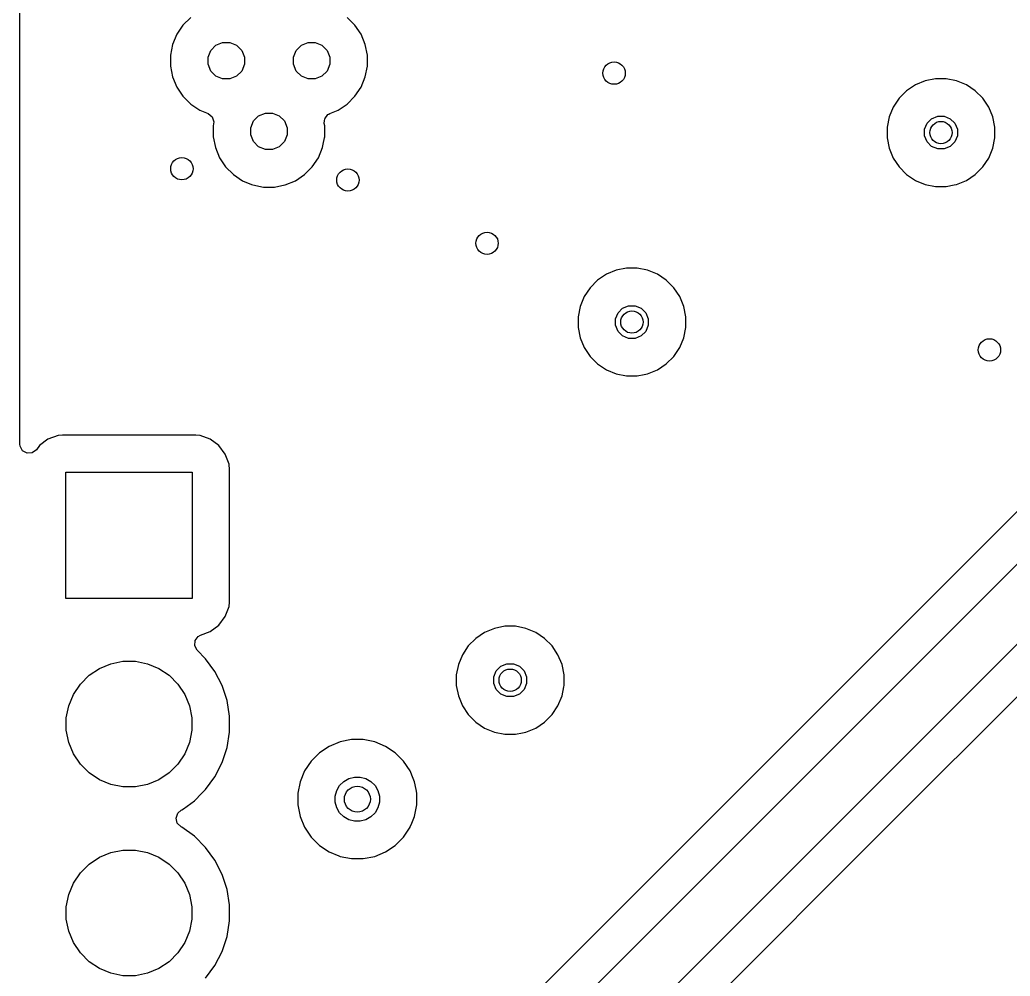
# Model space of a CAD drawing. Header units: inches. Extents: x 5.12 to 6.15, y -4.12 to -1.79.
# Drawn here: x 5.118 to 5.643, y -2.644 to -2.137 of the extents above; entities that cross this region are included whole.
import ezdxf

# ---------------------------------------------------------------- set-up
doc = ezdxf.new("R2010")
doc.units = ezdxf.units.IN
doc.header["$MEASUREMENT"] = 0
doc.layers.add('In2.Cu', color=33, linetype='CONTINUOUS', true_color=0xce7d2c)

msp = doc.modelspace()

# ---------------------------------------------------------------- linework, layer by layer
at = {"layer": 'In2.Cu', "linetype": 'CONTINUOUS'}
for p, q in [((5.11811, -2.30006), (5.11811, -2.09081)), ((5.20868, -2.13581), (5.20457, -2.13993)), ((5.29575, -2.13993), (5.29163, -2.13581)), ((5.20457, -2.13993), (5.20134, -2.14477)), ((5.20457, -2.13993), (5.20457, -2.13993)), ((5.29898, -2.14477), (5.29575, -2.13993)), ((5.29575, -2.13993), (5.29575, -2.13993)), ((5.41063, -2.66142), (5.93366, -2.13839)), ((5.20134, -2.14477), (5.19911, -2.15014)), ((5.20134, -2.14477), (5.20134, -2.14477)), ((5.30121, -2.15014), (5.29898, -2.14477)), ((5.29898, -2.14477), (5.29898, -2.14477)), ((5.19911, -2.15015), (5.19797, -2.15585)), ((5.19911, -2.15014), (5.19911, -2.15015)), ((5.21934, -2.1533), (5.22205, -2.15058)), ((5.22205, -2.15058), (5.2256, -2.14911)), ((5.2256, -2.14911), (5.22944, -2.14911)), ((5.22944, -2.14911), (5.23299, -2.15058)), ((5.23299, -2.15058), (5.2357, -2.1533)), ((5.26461, -2.1533), (5.26733, -2.15058)), ((5.26733, -2.15058), (5.27088, -2.14911)), ((5.27088, -2.14911), (5.27472, -2.14911)), ((5.27472, -2.14911), (5.27826, -2.15058)), ((5.27826, -2.15058), (5.28098, -2.1533)), ((5.30121, -2.15015), (5.30121, -2.15014)), ((5.30234, -2.15585), (5.30121, -2.15015)), ((5.30121, -2.15015), (5.30121, -2.15015)), ((5.30121, -2.15015), (5.30121, -2.15015)), ((5.19797, -2.15585), (5.19797, -2.15585)), ((5.19797, -2.15585), (5.19797, -2.16167)), ((5.21787, -2.15684), (5.21934, -2.1533)), ((5.21787, -2.16068), (5.21787, -2.15684)), ((5.2357, -2.1533), (5.23717, -2.15684)), ((5.23717, -2.15684), (5.23717, -2.16068)), ((5.26314, -2.15684), (5.26461, -2.1533)), ((5.26314, -2.16068), (5.26314, -2.15684)), ((5.28098, -2.1533), (5.28245, -2.15684)), ((5.28245, -2.15684), (5.28245, -2.16068)), ((5.30234, -2.16167), (5.30234, -2.15585)), ((5.30234, -2.15585), (5.30234, -2.15585)), ((5.19797, -2.16167), (5.19797, -2.16167)), ((5.19797, -2.16167), (5.19797, -2.16167)), ((5.19797, -2.16167), (5.19911, -2.16738)), ((5.21934, -2.16423), (5.21787, -2.16068)), ((5.23717, -2.16068), (5.2357, -2.16423)), ((5.26461, -2.16423), (5.26314, -2.16068)), ((5.28245, -2.16068), (5.28098, -2.16423)), ((5.30121, -2.16738), (5.30234, -2.16167)), ((5.19911, -2.16738), (5.19911, -2.16738)), ((5.19911, -2.16738), (5.20134, -2.17276)), ((5.22205, -2.16695), (5.21934, -2.16423)), ((5.2256, -2.16842), (5.22205, -2.16695)), ((5.23299, -2.16695), (5.22944, -2.16842)), ((5.2357, -2.16423), (5.23299, -2.16695)), ((5.26733, -2.16695), (5.26461, -2.16423)), ((5.27088, -2.16842), (5.26733, -2.16695)), ((5.27826, -2.16695), (5.27472, -2.16842)), ((5.28098, -2.16423), (5.27826, -2.16695)), ((5.29898, -2.17276), (5.30121, -2.16738)), ((5.95048, -2.164), (5.43624, -2.67824)), ((5.20134, -2.17276), (5.20134, -2.17276)), ((5.20134, -2.17276), (5.20457, -2.1776)), ((5.22944, -2.16842), (5.2256, -2.16842)), ((5.27472, -2.16842), (5.27088, -2.16842)), ((5.29575, -2.1776), (5.29898, -2.17276)), ((5.59277, -2.17154), (5.58809, -2.17466)), ((5.59797, -2.16939), (5.59277, -2.17154)), ((5.59277, -2.17154), (5.59277, -2.17154)), ((5.60349, -2.16829), (5.59797, -2.16939)), ((5.59797, -2.16939), (5.59797, -2.16939)), ((5.60911, -2.16829), (5.60349, -2.16829)), ((5.60349, -2.16829), (5.60349, -2.16829)), ((5.61463, -2.16939), (5.60911, -2.16829)), ((5.60911, -2.16829), (5.60911, -2.16829)), ((5.61983, -2.17154), (5.61463, -2.16939)), ((5.61463, -2.16939), (5.61463, -2.16939)), ((5.62451, -2.17466), (5.61983, -2.17154)), ((5.61983, -2.17154), (5.61983, -2.17154)), ((5.20457, -2.1776), (5.20457, -2.1776)), ((5.20457, -2.1776), (5.20868, -2.18171)), ((5.29163, -2.18171), (5.29575, -2.1776)), ((5.58809, -2.17466), (5.58411, -2.17864)), ((5.58809, -2.17466), (5.58809, -2.17466)), ((5.62849, -2.17864), (5.62451, -2.17466)), ((5.62451, -2.17466), (5.62451, -2.17466)), ((5.20868, -2.18171), (5.20868, -2.18171)), ((5.20868, -2.18171), (5.21352, -2.18495)), ((5.28679, -2.18495), (5.29163, -2.18171)), ((5.58099, -2.18332), (5.57883, -2.18852)), ((5.58411, -2.17864), (5.58099, -2.18332)), ((5.58099, -2.18332), (5.58099, -2.18332)), ((5.58411, -2.17864), (5.58411, -2.17864)), ((5.63161, -2.18332), (5.62849, -2.17864)), ((5.62849, -2.17864), (5.62849, -2.17864)), ((5.63376, -2.18852), (5.63161, -2.18332)), ((5.63161, -2.18332), (5.63161, -2.18332)), ((5.63161, -2.18332), (5.63161, -2.18332)), ((5.21352, -2.18495), (5.21352, -2.18495)), ((5.21352, -2.18495), (5.21622, -2.18606)), ((5.21622, -2.18606), (5.2179, -2.18676)), ((5.2179, -2.18676), (5.22004, -2.18849)), ((5.22004, -2.18849), (5.22091, -2.1911)), ((5.24197, -2.1907), (5.24469, -2.18798)), ((5.24469, -2.18798), (5.24824, -2.18651)), ((5.24824, -2.18651), (5.25208, -2.18651)), ((5.25208, -2.18651), (5.25563, -2.18798)), ((5.25563, -2.18798), (5.25834, -2.1907)), ((5.2799, -2.18913), (5.2807, -2.18825)), ((5.2807, -2.18825), (5.28143, -2.18731)), ((5.28143, -2.18731), (5.28169, -2.18717)), ((5.28169, -2.18717), (5.28175, -2.1871)), ((5.28175, -2.1871), (5.28187, -2.18707)), ((5.28187, -2.18707), (5.28242, -2.18676)), ((5.28242, -2.18676), (5.28679, -2.18495)), ((5.573, -2.56935), (5.95721, -2.18513)), ((5.57883, -2.18852), (5.57774, -2.19404)), ((5.57883, -2.18852), (5.57883, -2.18852)), ((5.60138, -2.18948), (5.60457, -2.18816)), ((5.60457, -2.18816), (5.60803, -2.18816)), ((5.60803, -2.18816), (5.61122, -2.18948)), ((5.63486, -2.19404), (5.63376, -2.18852)), ((5.63376, -2.18852), (5.63376, -2.18852)), ((5.63376, -2.18852), (5.63376, -2.18852)), ((5.22082, -2.19222), (5.22061, -2.19326)), ((5.22061, -2.19326), (5.22061, -2.19908)), ((5.22091, -2.1911), (5.22082, -2.19222)), ((5.2405, -2.19425), (5.24197, -2.1907)), ((5.25834, -2.1907), (5.25981, -2.19425)), ((5.27944, -2.19184), (5.27964, -2.19067)), ((5.27946, -2.19203), (5.27944, -2.19184)), ((5.2797, -2.19326), (5.27946, -2.19203)), ((5.27964, -2.19067), (5.27974, -2.18948)), ((5.2797, -2.19409), (5.2797, -2.19326)), ((5.27974, -2.18948), (5.27987, -2.18933)), ((5.27987, -2.18933), (5.2799, -2.18913)), ((5.57774, -2.19404), (5.57774, -2.19404)), ((5.57774, -2.19404), (5.57774, -2.19966)), ((5.59761, -2.19512), (5.59893, -2.19193)), ((5.59893, -2.19193), (5.60138, -2.18948)), ((5.61122, -2.18948), (5.61366, -2.19193)), ((5.61366, -2.19193), (5.61499, -2.19512)), ((5.63486, -2.19966), (5.63486, -2.19404)), ((5.63486, -2.19404), (5.63486, -2.19404)), ((5.22061, -2.19908), (5.22061, -2.19908)), ((5.22061, -2.19908), (5.22061, -2.19908)), ((5.22061, -2.19908), (5.22175, -2.20478)), ((5.2405, -2.19809), (5.2405, -2.19425)), ((5.24197, -2.20163), (5.2405, -2.19809)), ((5.25981, -2.19809), (5.25834, -2.20163)), ((5.25981, -2.19425), (5.25981, -2.19809)), ((5.27959, -2.19966), (5.2797, -2.19908)), ((5.2797, -2.19908), (5.2797, -2.19409)), ((5.59761, -2.19858), (5.59761, -2.19512)), ((5.59893, -2.20177), (5.59761, -2.19858)), ((5.61499, -2.19858), (5.61366, -2.20177)), ((5.61499, -2.19512), (5.61499, -2.19858)), ((5.24469, -2.20435), (5.24197, -2.20163)), ((5.24824, -2.20582), (5.24469, -2.20435)), ((5.25563, -2.20435), (5.25208, -2.20582)), ((5.25834, -2.20163), (5.25563, -2.20435)), ((5.27857, -2.20478), (5.27894, -2.20292)), ((5.27894, -2.20292), (5.27959, -2.19966)), ((5.57774, -2.19966), (5.57774, -2.19966)), ((5.57774, -2.19966), (5.57774, -2.19966)), ((5.57774, -2.19966), (5.57883, -2.20518)), ((5.60138, -2.20422), (5.59893, -2.20177)), ((5.60457, -2.20554), (5.60138, -2.20422)), ((5.61122, -2.20422), (5.60803, -2.20554)), ((5.61366, -2.20177), (5.61122, -2.20422)), ((5.63376, -2.20518), (5.63486, -2.19966)), ((5.22175, -2.20478), (5.22175, -2.20478)), ((5.22175, -2.20478), (5.22397, -2.21016)), ((5.25208, -2.20582), (5.24824, -2.20582)), ((5.27634, -2.21016), (5.27857, -2.20478)), ((5.57883, -2.20518), (5.57883, -2.20518)), ((5.57883, -2.20518), (5.58099, -2.21038)), ((5.60803, -2.20554), (5.60457, -2.20554)), ((5.63161, -2.21038), (5.63376, -2.20518)), ((5.22397, -2.21016), (5.22397, -2.21016)), ((5.22397, -2.21016), (5.22721, -2.215)), ((5.22721, -2.215), (5.22721, -2.215)), ((5.22721, -2.215), (5.23132, -2.21912)), ((5.26899, -2.21912), (5.27311, -2.215)), ((5.27311, -2.215), (5.27634, -2.21016)), ((5.58099, -2.21038), (5.58099, -2.21038)), ((5.58099, -2.21038), (5.58411, -2.21506)), ((5.62849, -2.21506), (5.63161, -2.21038)), ((5.23132, -2.21912), (5.23132, -2.21912)), ((5.23132, -2.21912), (5.23616, -2.22235)), ((5.26415, -2.22235), (5.26899, -2.21912)), ((5.58411, -2.21506), (5.58411, -2.21506)), ((5.58411, -2.21506), (5.58809, -2.21904)), ((5.58809, -2.21904), (5.58809, -2.21904)), ((5.58809, -2.21904), (5.59277, -2.22216)), ((5.61983, -2.22216), (5.62451, -2.21904)), ((5.62451, -2.21904), (5.62849, -2.21506)), ((5.23616, -2.22235), (5.23616, -2.22235)), ((5.23616, -2.22235), (5.24091, -2.22432)), ((5.24091, -2.22432), (5.24154, -2.22458)), ((5.24154, -2.22458), (5.24154, -2.22458)), ((5.24154, -2.22458), (5.24154, -2.22458)), ((5.24154, -2.22458), (5.24725, -2.22571)), ((5.25307, -2.22571), (5.25691, -2.22495)), ((5.25691, -2.22495), (5.25878, -2.22458)), ((5.25878, -2.22458), (5.26415, -2.22235)), ((5.59277, -2.22216), (5.59277, -2.22216)), ((5.59277, -2.22216), (5.59322, -2.22235)), ((5.59322, -2.22235), (5.59797, -2.22432)), ((5.59797, -2.22432), (5.59797, -2.22432)), ((5.59797, -2.22432), (5.59797, -2.22432)), ((5.59797, -2.22432), (5.60349, -2.22541)), ((5.60349, -2.22541), (5.60349, -2.22541)), ((5.60349, -2.22541), (5.60911, -2.22541)), ((5.60911, -2.22541), (5.61332, -2.22458)), ((5.61332, -2.22458), (5.61463, -2.22432)), ((5.61463, -2.22432), (5.61983, -2.22216)), ((5.24725, -2.22571), (5.24725, -2.22571)), ((5.24725, -2.22571), (5.25307, -2.22571)), ((5.42899, -2.27193), (5.42431, -2.27506)), ((5.43419, -2.26978), (5.42899, -2.27193)), ((5.42899, -2.27193), (5.42899, -2.27193)), ((5.43971, -2.26868), (5.43419, -2.26978)), ((5.43419, -2.26978), (5.43419, -2.26978)), ((5.44533, -2.26868), (5.43971, -2.26868)), ((5.43971, -2.26868), (5.43971, -2.26868)), ((5.45085, -2.26978), (5.44533, -2.26868)), ((5.44533, -2.26868), (5.44533, -2.26868)), ((5.45605, -2.27193), (5.45085, -2.26978)), ((5.45085, -2.26978), (5.45085, -2.26978)), ((5.46073, -2.27506), (5.45605, -2.27193)), ((5.45605, -2.27193), (5.45605, -2.27193)), ((5.42431, -2.27506), (5.42033, -2.27904)), ((5.42431, -2.27506), (5.42431, -2.27506)), ((5.46471, -2.27904), (5.46073, -2.27506)), ((5.46073, -2.27506), (5.46073, -2.27506)), ((5.42033, -2.27904), (5.41721, -2.28371)), ((5.42033, -2.27904), (5.42033, -2.27904)), ((5.46783, -2.28371), (5.46471, -2.27904)), ((5.46471, -2.27904), (5.46471, -2.27904)), ((5.41721, -2.28371), (5.41505, -2.28891)), ((5.41721, -2.28371), (5.41721, -2.28371)), ((5.46999, -2.28891), (5.46783, -2.28371)), ((5.46783, -2.28371), (5.46783, -2.28371)), ((5.46783, -2.28371), (5.46783, -2.28371)), ((5.41505, -2.28891), (5.41396, -2.29443)), ((5.41505, -2.28891), (5.41505, -2.28891)), ((5.43383, -2.29552), (5.43515, -2.29232)), ((5.43515, -2.29232), (5.4376, -2.28988)), ((5.4376, -2.28988), (5.44079, -2.28856)), ((5.44079, -2.28856), (5.44425, -2.28856)), ((5.44425, -2.28856), (5.44744, -2.28988)), ((5.44744, -2.28988), (5.44989, -2.29232)), ((5.44989, -2.29232), (5.45121, -2.29552)), ((5.47108, -2.29443), (5.46999, -2.28891)), ((5.46999, -2.28891), (5.46999, -2.28891)), ((5.46999, -2.28891), (5.46999, -2.28891)), ((5.41396, -2.29443), (5.41396, -2.29443)), ((5.41396, -2.29443), (5.41396, -2.30006)), ((5.43383, -2.29897), (5.43383, -2.29552)), ((5.43515, -2.30217), (5.43383, -2.29897)), ((5.45121, -2.29897), (5.44989, -2.30217)), ((5.45121, -2.29552), (5.45121, -2.29897)), ((5.47108, -2.30006), (5.47108, -2.29443)), ((5.47108, -2.29443), (5.47108, -2.29443)), ((5.11811, -2.36195), (5.11811, -2.30006)), ((5.74509, -2.2991), (5.39428, -2.64991)), ((5.41396, -2.30006), (5.41396, -2.30006)), ((5.41396, -2.30006), (5.41396, -2.30006)), ((5.41396, -2.30006), (5.41505, -2.30558)), ((5.4376, -2.30461), (5.43515, -2.30217)), ((5.44989, -2.30217), (5.44744, -2.30461)), ((5.46999, -2.30558), (5.47108, -2.30006)), ((5.41505, -2.30558), (5.41505, -2.30558)), ((5.41505, -2.30558), (5.41721, -2.31077)), ((5.44079, -2.30593), (5.4376, -2.30461)), ((5.44425, -2.30593), (5.44079, -2.30593)), ((5.44744, -2.30461), (5.44425, -2.30593)), ((5.46783, -2.31077), (5.46999, -2.30558)), ((5.41721, -2.31077), (5.41721, -2.31077)), ((5.41721, -2.31077), (5.42033, -2.31545)), ((5.46471, -2.31545), (5.46783, -2.31077)), ((5.42033, -2.31545), (5.42033, -2.31545)), ((5.42033, -2.31545), (5.42431, -2.31943)), ((5.42431, -2.31943), (5.42431, -2.31943)), ((5.42431, -2.31943), (5.42899, -2.32256)), ((5.45605, -2.32256), (5.46073, -2.31943)), ((5.46073, -2.31943), (5.46471, -2.31545)), ((5.42899, -2.32256), (5.42899, -2.32256)), ((5.42899, -2.32256), (5.42899, -2.32256)), ((5.42899, -2.32256), (5.43419, -2.32471)), ((5.43419, -2.32471), (5.43419, -2.32471)), ((5.43419, -2.32471), (5.43419, -2.32471)), ((5.43419, -2.32471), (5.43971, -2.32581)), ((5.44533, -2.32581), (5.44905, -2.32507)), ((5.44905, -2.32507), (5.45085, -2.32471)), ((5.45085, -2.32471), (5.45605, -2.32256)), ((5.43971, -2.32581), (5.43971, -2.32581)), ((5.43971, -2.32581), (5.44533, -2.32581)), ((5.11822, -2.36299), (5.11811, -2.36195)), ((5.13305, -2.35932), (5.12852, -2.36272)), ((5.13836, -2.35734), (5.13305, -2.35932)), ((5.13305, -2.35932), (5.13305, -2.35932)), ((5.14071, -2.35709), (5.13836, -2.35734)), ((5.21141, -2.35709), (5.14071, -2.35709)), ((5.14071, -2.35709), (5.14071, -2.35709)), ((5.21375, -2.35734), (5.21141, -2.35709)), ((5.21141, -2.35709), (5.21141, -2.35709)), ((5.21141, -2.35709), (5.21141, -2.35709)), ((5.21141, -2.35709), (5.21141, -2.35709)), ((5.21906, -2.35932), (5.21375, -2.35734)), ((5.21375, -2.35734), (5.21375, -2.35734)), ((5.2236, -2.36272), (5.21906, -2.35932)), ((5.21906, -2.35932), (5.21906, -2.35932)), ((5.11954, -2.3654), (5.11822, -2.36299)), ((5.12195, -2.36672), (5.11954, -2.3654)), ((5.1247, -2.36653), (5.12195, -2.36672)), ((5.1269, -2.36488), (5.1247, -2.36653)), ((5.12852, -2.36272), (5.1269, -2.36488)), ((5.227, -2.36725), (5.2236, -2.36272)), ((5.2236, -2.36272), (5.2236, -2.36272)), ((5.22898, -2.37256), (5.227, -2.36725)), ((5.227, -2.36725), (5.227, -2.36725)), ((5.14259, -2.44372), (5.14259, -2.37679)), ((5.14259, -2.37679), (5.20952, -2.37679)), ((5.20952, -2.37679), (5.20952, -2.44372)), ((5.22902, -2.37301), (5.22898, -2.37256)), ((5.22923, -2.37491), (5.22902, -2.37301)), ((5.22923, -2.44561), (5.22923, -2.37491)), ((5.20952, -2.44372), (5.14259, -2.44372)), ((5.22898, -2.44796), (5.22923, -2.44561)), ((5.227, -2.45326), (5.22898, -2.44796)), ((5.2236, -2.4578), (5.227, -2.45326)), ((5.21389, -2.46313), (5.21906, -2.4612)), ((5.21906, -2.4612), (5.2236, -2.4578)), ((5.36447, -2.46169), (5.35979, -2.46481)), ((5.36967, -2.45953), (5.36447, -2.46169)), ((5.36447, -2.46169), (5.36447, -2.46169)), ((5.37519, -2.45844), (5.36967, -2.45953)), ((5.36967, -2.45953), (5.36967, -2.45953)), ((5.38081, -2.45844), (5.37519, -2.45844)), ((5.37519, -2.45844), (5.37519, -2.45844)), ((5.38633, -2.45953), (5.38081, -2.45844)), ((5.38081, -2.45844), (5.38081, -2.45844)), ((5.39153, -2.46169), (5.38633, -2.45953)), ((5.38633, -2.45953), (5.38633, -2.45953)), ((5.39621, -2.46481), (5.39153, -2.46169)), ((5.39153, -2.46169), (5.39153, -2.46169)), ((5.21083, -2.46874), (5.21102, -2.46599)), ((5.21102, -2.46599), (5.21267, -2.46379)), ((5.21267, -2.46379), (5.21389, -2.46313)), ((5.35979, -2.46481), (5.35581, -2.46879)), ((5.35979, -2.46481), (5.35979, -2.46481)), ((5.40019, -2.46879), (5.39621, -2.46481)), ((5.39621, -2.46481), (5.39621, -2.46481)), ((5.21214, -2.47115), (5.21083, -2.46874)), ((5.21661, -2.47562), (5.21214, -2.47115)), ((5.35581, -2.46879), (5.35269, -2.47347)), ((5.35581, -2.46879), (5.35581, -2.46879)), ((5.40331, -2.47347), (5.40019, -2.46879)), ((5.40019, -2.46879), (5.40019, -2.46879)), ((5.16634, -2.47824), (5.17278, -2.47696)), ((5.17278, -2.47696), (5.17934, -2.47696)), ((5.17934, -2.47696), (5.18577, -2.47824)), ((5.22153, -2.48239), (5.21661, -2.47562)), ((5.35269, -2.47347), (5.35053, -2.47867)), ((5.35269, -2.47347), (5.35269, -2.47347)), ((5.40547, -2.47867), (5.40331, -2.47347)), ((5.40331, -2.47347), (5.40331, -2.47347)), ((5.40331, -2.47347), (5.40331, -2.47347)), ((5.15483, -2.48439), (5.16028, -2.48075)), ((5.16028, -2.48075), (5.16634, -2.47824)), ((5.18577, -2.47824), (5.19183, -2.48075)), ((5.19183, -2.48075), (5.19729, -2.48439)), ((5.22531, -2.48981), (5.22153, -2.48239)), ((5.22153, -2.48239), (5.22153, -2.48239)), ((5.22153, -2.48239), (5.22153, -2.48239)), ((5.35053, -2.47867), (5.34944, -2.48419)), ((5.35053, -2.47867), (5.35053, -2.47867)), ((5.36931, -2.48527), (5.37063, -2.48208)), ((5.37063, -2.48208), (5.37308, -2.47963)), ((5.37308, -2.47963), (5.37627, -2.47831)), ((5.37627, -2.47831), (5.37973, -2.47831)), ((5.37973, -2.47831), (5.38292, -2.47963)), ((5.38292, -2.47963), (5.38537, -2.48208)), ((5.38537, -2.48208), (5.38669, -2.48527)), ((5.40656, -2.48419), (5.40547, -2.47867)), ((5.40547, -2.47867), (5.40547, -2.47867)), ((5.40547, -2.47867), (5.40547, -2.47867)), ((5.15019, -2.48903), (5.15483, -2.48439)), ((5.19729, -2.48439), (5.20193, -2.48903)), ((5.34944, -2.48419), (5.34944, -2.48419)), ((5.34944, -2.48419), (5.34944, -2.48981)), ((5.36931, -2.48873), (5.36931, -2.48527)), ((5.38669, -2.48527), (5.38669, -2.48873)), ((5.40656, -2.48981), (5.40656, -2.48419)), ((5.14655, -2.49448), (5.15019, -2.48903)), ((5.20193, -2.48903), (5.20557, -2.49448)), ((5.22533, -2.48985), (5.22531, -2.48981)), ((5.22792, -2.49781), (5.22533, -2.48985)), ((5.34944, -2.48981), (5.34944, -2.48981)), ((5.34944, -2.48981), (5.34944, -2.48981)), ((5.34944, -2.48981), (5.35053, -2.49533)), ((5.37063, -2.49192), (5.36931, -2.48873)), ((5.37308, -2.49437), (5.37063, -2.49192)), ((5.38537, -2.49192), (5.38292, -2.49437)), ((5.38669, -2.48873), (5.38537, -2.49192)), ((5.40547, -2.49533), (5.40642, -2.49053)), ((5.40642, -2.49053), (5.40656, -2.48981)), ((5.14404, -2.50054), (5.14655, -2.49448)), ((5.20557, -2.49448), (5.20808, -2.50054)), ((5.22923, -2.50607), (5.22792, -2.49781)), ((5.35053, -2.49533), (5.35053, -2.49533)), ((5.35053, -2.49533), (5.35269, -2.50053)), ((5.37627, -2.49569), (5.37308, -2.49437)), ((5.37973, -2.49569), (5.37627, -2.49569)), ((5.38292, -2.49437), (5.37973, -2.49569)), ((5.40331, -2.50053), (5.40547, -2.49533)), ((5.14276, -2.50698), (5.14404, -2.50054)), ((5.20808, -2.50054), (5.20936, -2.50698)), ((5.35269, -2.50053), (5.35269, -2.50053)), ((5.35269, -2.50053), (5.35581, -2.50521)), ((5.40019, -2.50521), (5.40331, -2.50053)), ((5.14276, -2.51354), (5.14276, -2.50698)), ((5.20936, -2.50698), (5.20936, -2.51354)), ((5.22923, -2.51444), (5.22923, -2.50607)), ((5.35581, -2.50521), (5.35581, -2.50521)), ((5.35581, -2.50521), (5.35979, -2.50919)), ((5.39621, -2.50919), (5.40019, -2.50521)), ((5.14404, -2.51997), (5.14276, -2.51354)), ((5.20936, -2.51354), (5.20808, -2.51997)), ((5.35979, -2.50919), (5.35979, -2.50919)), ((5.35979, -2.50919), (5.36447, -2.51231)), ((5.36447, -2.51231), (5.36447, -2.51231)), ((5.36447, -2.51231), (5.36447, -2.51231)), ((5.36447, -2.51231), (5.36967, -2.51447)), ((5.38633, -2.51447), (5.39153, -2.51231)), ((5.39153, -2.51231), (5.39621, -2.50919)), ((5.22792, -2.52271), (5.22923, -2.51444)), ((5.2939, -2.51848), (5.28781, -2.5197)), ((5.3001, -2.51848), (5.2939, -2.51848)), ((5.2939, -2.51848), (5.2939, -2.51848)), ((5.30619, -2.5197), (5.3001, -2.51848)), ((5.3001, -2.51848), (5.3001, -2.51848)), ((5.36967, -2.51447), (5.36967, -2.51447)), ((5.36967, -2.51447), (5.36967, -2.51447)), ((5.36967, -2.51447), (5.37519, -2.51556)), ((5.37519, -2.51556), (5.37519, -2.51556)), ((5.37519, -2.51556), (5.38081, -2.51556)), ((5.38081, -2.51556), (5.38453, -2.51482)), ((5.38453, -2.51482), (5.38633, -2.51447)), ((5.14655, -2.52603), (5.14404, -2.51997)), ((5.20808, -2.51997), (5.20557, -2.52603)), ((5.22533, -2.53067), (5.22792, -2.52271)), ((5.28207, -2.52207), (5.27691, -2.52552)), ((5.28781, -2.5197), (5.28207, -2.52207)), ((5.28207, -2.52207), (5.28207, -2.52207)), ((5.28781, -2.5197), (5.28781, -2.5197)), ((5.31193, -2.52207), (5.30619, -2.5197)), ((5.30619, -2.5197), (5.30619, -2.5197)), ((5.31709, -2.52552), (5.31193, -2.52207)), ((5.31193, -2.52207), (5.31193, -2.52207)), ((5.15019, -2.53149), (5.14655, -2.52603)), ((5.20557, -2.52603), (5.20193, -2.53149)), ((5.27252, -2.52991), (5.26907, -2.53507)), ((5.27691, -2.52552), (5.27252, -2.52991)), ((5.27252, -2.52991), (5.27252, -2.52991)), ((5.27691, -2.52552), (5.27691, -2.52552)), ((5.32148, -2.52991), (5.31709, -2.52552)), ((5.31709, -2.52552), (5.31709, -2.52552)), ((5.32493, -2.53507), (5.32148, -2.52991)), ((5.32148, -2.52991), (5.32148, -2.52991)), ((5.15483, -2.53613), (5.15019, -2.53149)), ((5.20193, -2.53149), (5.19729, -2.53613)), ((5.22153, -2.53813), (5.22533, -2.53067)), ((5.26907, -2.53507), (5.2667, -2.54081)), ((5.26907, -2.53507), (5.26907, -2.53507)), ((5.32659, -2.53907), (5.32493, -2.53507)), ((5.32493, -2.53507), (5.32493, -2.53507)), ((5.16028, -2.53977), (5.15483, -2.53613)), ((5.16634, -2.54228), (5.16028, -2.53977)), ((5.19183, -2.53977), (5.18577, -2.54228)), ((5.19729, -2.53613), (5.19183, -2.53977)), ((5.21661, -2.5449), (5.22153, -2.53813)), ((5.28981, -2.54063), (5.29248, -2.53909)), ((5.29248, -2.53909), (5.29546, -2.53829)), ((5.29546, -2.53829), (5.29854, -2.53829)), ((5.29854, -2.53829), (5.30152, -2.53909)), ((5.30152, -2.53909), (5.30419, -2.54063)), ((5.3273, -2.54081), (5.32659, -2.53907)), ((5.17278, -2.54356), (5.16634, -2.54228)), ((5.17934, -2.54356), (5.17278, -2.54356)), ((5.18577, -2.54228), (5.17934, -2.54356)), ((5.21461, -2.5469), (5.21661, -2.5449)), ((5.2667, -2.54081), (5.26548, -2.5469)), ((5.2667, -2.54081), (5.2667, -2.54081)), ((5.28529, -2.54846), (5.28609, -2.54548)), ((5.28609, -2.54548), (5.28763, -2.54281)), ((5.28763, -2.54281), (5.28981, -2.54063)), ((5.30419, -2.54063), (5.30637, -2.54281)), ((5.30637, -2.54281), (5.30791, -2.54548)), ((5.30791, -2.54548), (5.30871, -2.54846)), ((5.32812, -2.5449), (5.3273, -2.54081)), ((5.32852, -2.5469), (5.32812, -2.5449)), ((5.20479, -2.5551), (5.2107, -2.55081)), ((5.2107, -2.55081), (5.21461, -2.5469)), ((5.2107, -2.55081), (5.2107, -2.55081)), ((5.2107, -2.55081), (5.2107, -2.55081)), ((5.26548, -2.5469), (5.26548, -2.5531)), ((5.28529, -2.55154), (5.28529, -2.54846)), ((5.30871, -2.54846), (5.30871, -2.55154)), ((5.32852, -2.5531), (5.32852, -2.5469)), ((5.32852, -2.5469), (5.32852, -2.5469)), ((5.32852, -2.5469), (5.32852, -2.5469)), ((5.20181, -2.55745), (5.20358, -2.55591)), ((5.20358, -2.55591), (5.20393, -2.55573)), ((5.20393, -2.55573), (5.20479, -2.5551)), ((5.26548, -2.5531), (5.2667, -2.55919)), ((5.28609, -2.55452), (5.28529, -2.55154)), ((5.28763, -2.55719), (5.28609, -2.55452)), ((5.30791, -2.55452), (5.30637, -2.55719)), ((5.30871, -2.55154), (5.30791, -2.55452)), ((5.3273, -2.55919), (5.32852, -2.5531)), ((5.20092, -2.56005), (5.20181, -2.55745)), ((5.20158, -2.56272), (5.20092, -2.56005)), ((5.2667, -2.55919), (5.2667, -2.55919)), ((5.2667, -2.55919), (5.26907, -2.56493)), ((5.28981, -2.55937), (5.28763, -2.55719)), ((5.29248, -2.56091), (5.28981, -2.55937)), ((5.29546, -2.56171), (5.29248, -2.56091)), ((5.30152, -2.56091), (5.29854, -2.56171)), ((5.30419, -2.55937), (5.30152, -2.56091)), ((5.30637, -2.55719), (5.30419, -2.55937)), ((5.32584, -2.56272), (5.3273, -2.55919)), ((5.20358, -2.56461), (5.20158, -2.56272)), ((5.2039, -2.56477), (5.20358, -2.56461)), ((5.20393, -2.56478), (5.2039, -2.56477)), ((5.2107, -2.5697), (5.20393, -2.56478)), ((5.26907, -2.56493), (5.26907, -2.56493)), ((5.26907, -2.56493), (5.27252, -2.57009)), ((5.29854, -2.56171), (5.29546, -2.56171)), ((5.32148, -2.57009), (5.32493, -2.56493)), ((5.32493, -2.56493), (5.32506, -2.56461)), ((5.32506, -2.56461), (5.32584, -2.56272)), ((5.21661, -2.57562), (5.2107, -2.5697)), ((5.27252, -2.57009), (5.27252, -2.57009)), ((5.27252, -2.57009), (5.27691, -2.57448)), ((5.31709, -2.57448), (5.32148, -2.57009)), ((5.4699, -2.67245), (5.573, -2.56935)), ((5.16634, -2.57824), (5.17278, -2.57696)), ((5.17278, -2.57696), (5.17934, -2.57696)), ((5.17934, -2.57696), (5.18577, -2.57824)), ((5.22153, -2.58239), (5.21661, -2.57562)), ((5.27691, -2.57448), (5.27691, -2.57448)), ((5.27691, -2.57448), (5.28207, -2.57793)), ((5.31193, -2.57793), (5.31709, -2.57448)), ((5.15483, -2.58439), (5.16028, -2.58075)), ((5.16028, -2.58075), (5.16634, -2.57824)), ((5.18577, -2.57824), (5.19183, -2.58075)), ((5.19183, -2.58075), (5.19729, -2.58439)), ((5.22533, -2.58985), (5.22153, -2.58239)), ((5.22153, -2.58239), (5.22153, -2.58239)), ((5.22153, -2.58239), (5.22153, -2.58239)), ((5.28207, -2.57793), (5.28207, -2.57793)), ((5.28207, -2.57793), (5.28723, -2.58007)), ((5.28723, -2.58007), (5.28781, -2.5803)), ((5.28781, -2.5803), (5.2939, -2.58152)), ((5.2939, -2.58152), (5.2939, -2.58152)), ((5.2939, -2.58152), (5.2939, -2.58152)), ((5.2939, -2.58152), (5.3001, -2.58152)), ((5.3001, -2.58152), (5.30619, -2.5803)), ((5.3001, -2.58152), (5.3001, -2.58152)), ((5.30619, -2.5803), (5.31193, -2.57793)), ((5.15019, -2.58903), (5.15483, -2.58439)), ((5.19729, -2.58439), (5.20193, -2.58903)), ((5.14655, -2.59448), (5.15019, -2.58903)), ((5.20193, -2.58903), (5.20557, -2.59448)), ((5.22792, -2.59781), (5.22533, -2.58985)), ((5.14404, -2.60054), (5.14655, -2.59448)), ((5.20557, -2.59448), (5.20808, -2.60054)), ((5.22923, -2.60607), (5.22792, -2.59781)), ((5.14276, -2.60698), (5.14404, -2.60054)), ((5.20808, -2.60054), (5.20936, -2.60698)), ((5.14276, -2.61354), (5.14276, -2.60698)), ((5.20936, -2.60698), (5.20936, -2.61354)), ((5.22923, -2.61444), (5.22923, -2.60607)), ((5.14404, -2.61997), (5.14276, -2.61354)), ((5.20936, -2.61354), (5.20808, -2.61997)), ((5.22792, -2.62271), (5.22923, -2.61444)), ((5.14655, -2.62603), (5.14404, -2.61997)), ((5.20808, -2.61997), (5.20557, -2.62603)), ((5.22533, -2.63067), (5.22792, -2.62271)), ((5.15019, -2.63149), (5.14655, -2.62603)), ((5.20557, -2.62603), (5.20193, -2.63149)), ((5.15483, -2.63613), (5.15019, -2.63149)), ((5.20193, -2.63149), (5.19729, -2.63613)), ((5.22153, -2.63813), (5.22533, -2.63067)), ((5.16028, -2.63977), (5.15483, -2.63613)), ((5.16634, -2.64228), (5.16028, -2.63977)), ((5.19183, -2.63977), (5.18577, -2.64228)), ((5.19729, -2.63613), (5.19183, -2.63977)), ((5.21661, -2.6449), (5.22153, -2.63813)), ((5.22153, -2.63813), (5.22153, -2.63813)), ((5.22153, -2.63813), (5.22153, -2.63813)), ((5.17278, -2.64356), (5.16634, -2.64228)), ((5.17934, -2.64356), (5.17278, -2.64356)), ((5.18577, -2.64228), (5.17934, -2.64356))]:
    msp.add_line(p, q, dxfattribs=at)
at = {"layer": 'In2.Cu'}
for centre, radius in [((5.43307, -2.16535), 0.00591), ((5.6063, -2.19685), 0.00591), ((5.204, -2.216), 0.00591), ((5.292, -2.222), 0.00591), ((5.36575, -2.25551), 0.00591), ((5.44252, -2.29724), 0.00591), ((5.632, -2.312), 0.00591), ((5.378, -2.487), 0.00591), ((5.297, -2.55), 0.00689)]:
    msp.add_circle(centre, radius, dxfattribs=at)

doc.saveas('drawing.dxf')
